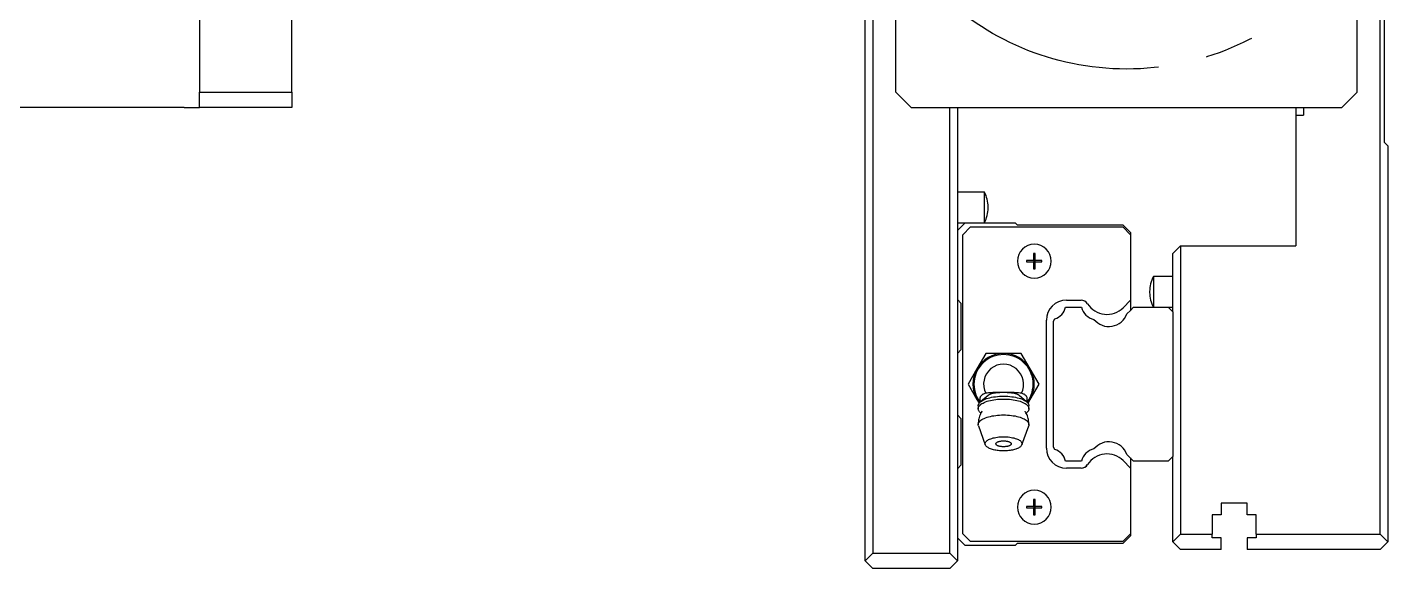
# Model space of a CAD drawing. Extents: x -10 to 1021, y -329 to 120.
# Drawn here: x 843.1 to 1021.1, y -100 to -29.6 of the extents above; entities that cross this region are included whole.
import ezdxf

# ---------------------------------------------------------------- set-up
doc = ezdxf.new("R2010")
doc.units = 0
doc.linetypes.add('CENTER', pattern=[50.8, 31.75, -6.35, 6.35, -6.35])
doc.layers.get('0').update_dxf_attribs({"linetype": 'CONTINUOUS'})
doc.layers.add('CENTER', color=1, linetype='CENTER')

msp = doc.modelspace()

# ---------------------------------------------------------------- linework, layer by layer
at = {"color": 7, "linetype": 'CONTINUOUS'}
for p, q in [((952.07, -99), (952.07, 99)), ((953.07, 98), (953.07, -98)), ((1019.07, -95.5), (1019.07, 95.5)), ((1019.57, 44.5), (1019.57, -44.5)), ((865.5, 38), (865.5, -38)), ((877.5, -38), (877.5, 38)), ((956.07, -38), (956.07, 38)), ((1016.07, -38), (1016.07, 38)), ((865.5, -40), (865.5, -38)), ((865.5, -38), (877.5, -38)), ((877.5, -38), (877.5, -40)), ((956.07, -38), (958.07, -40)), ((1014.07, -40), (1016.07, -38)), ((863.5, -40), (830, -40)), ((863.5, -40), (865.5, -40)), ((877.5, -40), (865.5, -40)), ((958.07, -40), (1014.07, -40)), ((963.07, -98), (963.07, -40)), ((964.07, -40), (964.07, -99)), ((1008.07, -40), (1008.07, -41)), ((1009.07, -40), (1009.07, -41)), ((1008.07, -41), (1009.07, -41)), ((1008.07, -41), (1008.07, -58)), ((1020.07, -45), (1019.57, -44.5)), ((1020.07, -45), (1020.07, -96.5)), ((967.57, -51), (964.07, -51)), ((967.57, -53), (967.57, -51)), ((967.57, -55), (967.57, -53)), ((968.07, -53.06), (968.07, -52.94)), ((964.07, -55), (965.07, -55)), ((964.07, -56), (965.07, -55)), ((965.07, -55), (971.57, -55)), ((971.57, -55), (971.82, -55.25)), ((964.77, -56.55), (965.77, -55.55)), ((964.77, -95.45), (964.77, -56.55)), ((965.77, -55.55), (985.57, -55.55)), ((971.82, -55.25), (985.57, -55.25)), ((985.57, -55.25), (986.57, -56.25)), ((985.57, -55.55), (986.57, -56.55)), ((986.57, -56.25), (986.57, -56.55)), ((986.57, -56.55), (986.57, -65.08)), ((993.07, -58), (992.07, -59)), ((993.07, -58), (1008.07, -58)), ((993.07, -58), (993.07, -95.5)), ((973.97, -59.9), (973.07, -59.9)), ((973.07, -59.9), (973.07, -60.1)), ((973.07, -60.1), (973.97, -60.1)), ((973.97, -59), (973.97, -59.9)), ((974.17, -59), (973.97, -59)), ((973.97, -59.9), (974.07, -60)), ((973.97, -60.1), (974.07, -60)), ((973.97, -60.1), (973.97, -61)), ((974.17, -59.9), (974.07, -60)), ((974.17, -60.1), (974.07, -60)), ((974.17, -59.9), (974.17, -59)), ((975.07, -59.9), (974.17, -59.9)), ((974.17, -61), (974.17, -60.1)), ((974.17, -60.1), (975.07, -60.1)), ((975.07, -60.1), (975.07, -59.9)), ((992.07, -66.6), (992.07, -59)), ((973.97, -61), (974.17, -61)), ((992.07, -62), (989.57, -62)), ((989.57, -62), (989.57, -66)), ((989.07, -63.94), (989.07, -64.06)), ((964.57, -65.5), (964.07, -65)), ((964.57, -71.5), (964.57, -65.5)), ((978.24, -65.07), (980.15, -65.07)), ((985.61, -66.05), (986.57, -65.08)), ((986.57, -65.08), (986.57, -66.4)), ((976.57, -67.8), (976.73, -67.52)), ((978.13, -66), (980.21, -66)), ((986.12, -66.85), (986.57, -66.4)), ((986.57, -66.4), (986.97, -66)), ((986.97, -66), (991.47, -66)), ((991.47, -66), (992.07, -66)), ((991.47, -66), (992.07, -66.6)), ((992.07, -66.6), (992.07, -85.4)), ((975.64, -84.33), (975.64, -67.67)), ((976.57, -84.2), (976.57, -67.8)), ((964.07, -72), (964.57, -71.5)), ((967.76, -72), (966.61, -74)), ((970.07, -72), (967.76, -72)), ((972.38, -72), (970.07, -72)), ((973.53, -74), (972.38, -72)), ((966.61, -74), (965.45, -76)), ((974.69, -76), (973.53, -74)), ((965.45, -76), (966.61, -78)), ((973.53, -78), (974.69, -76)), ((966.61, -78), (966.89, -78.49)), ((966.99, -77.85), (966.98, -77.91)), ((966.98, -77.91), (966.98, -77.98)), ((966.98, -77.98), (966.99, -78.05)), ((967, -77.78), (966.99, -77.85)), ((966.99, -78.05), (967.01, -78.12)), ((967.01, -77.72), (967, -77.78)), ((967, -78.36), (967.07, -78.3)), ((967.04, -77.66), (967.01, -77.72)), ((967.01, -78.12), (967.03, -78.2)), ((967.03, -78.2), (967.06, -78.27)), ((967.07, -77.61), (967.04, -77.66)), ((967.06, -78.27), (967.07, -78.29)), ((968.06, -77.46), (967.07, -78.3)), ((967.1, -77.55), (967.07, -77.61)), ((967.07, -78.3), (967.19, -78.21)), ((967.14, -77.5), (967.1, -77.55)), ((967.19, -77.46), (967.14, -77.5)), ((967.25, -77.41), (967.19, -77.46)), ((967.19, -78.21), (967.33, -78.12)), ((967.31, -77.36), (967.25, -77.41)), ((967.39, -77.32), (967.31, -77.36)), ((967.33, -78.12), (967.49, -78.03)), ((967.47, -77.28), (967.39, -77.32)), ((967.56, -77.24), (967.47, -77.28)), ((967.49, -78.03), (967.66, -77.96)), ((967.65, -77.21), (967.56, -77.24)), ((967.56, -78.37), (967.74, -78.3)), ((967.75, -77.18), (967.65, -77.21)), ((967.66, -77.96), (967.86, -77.88)), ((967.74, -78.3), (967.93, -78.23)), ((967.93, -77.16), (967.75, -77.18)), ((967.86, -77.88), (968.06, -77.82)), ((968.1, -77.14), (967.93, -77.16)), ((967.93, -78.23), (968.13, -78.17)), ((968.09, -77.44), (968.06, -77.46)), ((968.06, -77.82), (968.28, -77.76)), ((968.14, -77.4), (968.09, -77.44)), ((968.29, -77.13), (968.1, -77.14)), ((968.13, -78.17), (968.35, -78.11)), ((968.18, -77.38), (968.14, -77.4)), ((968.22, -77.36), (968.18, -77.38)), ((968.27, -77.33), (968.22, -77.36)), ((968.32, -77.31), (968.27, -77.33)), ((968.28, -77.76), (968.52, -77.71)), ((968.48, -77.11), (968.29, -77.13)), ((968.37, -77.29), (968.32, -77.31)), ((968.35, -78.11), (968.57, -78.07)), ((968.43, -77.27), (968.37, -77.29)), ((968.45, -77.26), (968.43, -77.27)), ((968.49, -77.25), (968.45, -77.26)), ((968.67, -77.1), (968.48, -77.11)), ((968.52, -77.24), (968.49, -77.25)), ((968.56, -77.23), (968.52, -77.24)), ((968.52, -77.71), (968.76, -77.66)), ((968.6, -77.22), (968.56, -77.23)), ((968.57, -78.07), (968.81, -78.02)), ((968.64, -77.21), (968.6, -77.22)), ((968.69, -77.2), (968.64, -77.21)), ((968.86, -77.09), (968.67, -77.1)), ((968.75, -77.19), (968.69, -77.2)), ((968.83, -77.17), (968.75, -77.19)), ((968.76, -77.66), (969.01, -77.63)), ((968.81, -78.02), (969.05, -77.99)), ((968.91, -77.16), (968.83, -77.17)), ((969.06, -77.09), (968.86, -77.09)), ((968.98, -77.15), (968.91, -77.16)), ((969.04, -77.14), (968.98, -77.15)), ((969.01, -77.63), (969.27, -77.6)), ((969.1, -77.14), (969.04, -77.14)), ((969.05, -77.99), (969.3, -77.96)), ((969.26, -77.08), (969.06, -77.09)), ((969.15, -77.13), (969.1, -77.14)), ((969.22, -77.13), (969.15, -77.13)), ((969.3, -77.12), (969.22, -77.13)), ((969.46, -77.08), (969.26, -77.08)), ((969.27, -77.6), (969.53, -77.58)), ((969.38, -77.11), (969.3, -77.12)), ((969.3, -77.96), (969.55, -77.94)), ((969.45, -77.11), (969.38, -77.11)), ((969.53, -77.11), (969.45, -77.11)), ((969.66, -77.07), (969.46, -77.08)), ((969.6, -77.1), (969.53, -77.11)), ((969.53, -77.58), (969.8, -77.56)), ((969.55, -77.94), (969.81, -77.93)), ((969.68, -77.1), (969.6, -77.1)), ((969.87, -77.07), (969.66, -77.07)), ((969.76, -77.1), (969.68, -77.1)), ((969.83, -77.1), (969.76, -77.1)), ((969.8, -77.56), (970.07, -77.56)), ((969.81, -77.93), (970.07, -77.93)), ((969.91, -77.09), (969.83, -77.1)), ((970.07, -77.07), (969.87, -77.07)), ((969.99, -77.09), (969.91, -77.09)), ((970.07, -77.09), (969.99, -77.09)), ((970.27, -77.07), (970.07, -77.07)), ((970.15, -77.09), (970.07, -77.09)), ((970.07, -77.56), (970.34, -77.56)), ((970.07, -77.93), (970.33, -77.93)), ((970.23, -77.09), (970.15, -77.09)), ((970.31, -77.1), (970.23, -77.09)), ((970.48, -77.07), (970.27, -77.07)), ((970.38, -77.1), (970.31, -77.1)), ((970.33, -77.93), (970.59, -77.94)), ((970.34, -77.56), (970.61, -77.58)), ((970.46, -77.1), (970.38, -77.1)), ((970.54, -77.1), (970.46, -77.1)), ((970.68, -77.08), (970.48, -77.07)), ((970.6, -77.11), (970.54, -77.1)), ((970.59, -77.94), (970.84, -77.96)), ((970.65, -77.11), (970.6, -77.11)), ((970.61, -77.58), (970.87, -77.6)), ((970.71, -77.11), (970.65, -77.11)), ((970.88, -77.08), (970.68, -77.08)), ((970.76, -77.11), (970.71, -77.11)), ((970.82, -77.12), (970.76, -77.11)), ((970.88, -77.12), (970.82, -77.12)), ((970.84, -77.96), (971.09, -77.99)), ((970.87, -77.6), (971.13, -77.63)), ((971.08, -77.09), (970.88, -77.08)), ((970.94, -77.13), (970.88, -77.12)), ((970.99, -77.13), (970.94, -77.13)), ((971.04, -77.14), (970.99, -77.13)), ((971.08, -77.14), (971.04, -77.14)), ((971.28, -77.09), (971.08, -77.09)), ((971.14, -77.15), (971.08, -77.14)), ((971.09, -77.99), (971.33, -78.02)), ((971.13, -77.63), (971.38, -77.66)), ((971.19, -77.16), (971.14, -77.15)), ((971.26, -77.17), (971.19, -77.16)), ((971.32, -77.18), (971.26, -77.17)), ((971.47, -77.1), (971.28, -77.09)), ((971.39, -77.19), (971.32, -77.18)), ((971.33, -78.02), (971.57, -78.07)), ((971.38, -77.66), (971.62, -77.71)), ((971.48, -77.21), (971.39, -77.19)), ((971.66, -77.11), (971.47, -77.1)), ((971.55, -77.22), (971.48, -77.21)), ((971.61, -77.24), (971.55, -77.22)), ((971.57, -78.07), (971.79, -78.11)), ((971.67, -77.26), (971.61, -77.24)), ((971.62, -77.71), (971.86, -77.76)), ((971.85, -77.13), (971.66, -77.11)), ((971.71, -77.27), (971.67, -77.26)), ((971.78, -77.29), (971.71, -77.27)), ((971.84, -77.32), (971.78, -77.29)), ((971.79, -78.11), (972.01, -78.17)), ((971.9, -77.34), (971.84, -77.32)), ((972.03, -77.14), (971.85, -77.13)), ((971.86, -77.76), (972.08, -77.82)), ((971.95, -77.37), (971.9, -77.34)), ((972, -77.4), (971.95, -77.37)), ((972.04, -77.43), (972, -77.4)), ((972.01, -78.17), (972.21, -78.23)), ((972.21, -77.16), (972.03, -77.14)), ((972.08, -77.46), (972.04, -77.43)), ((973.07, -78.3), (972.08, -77.46)), ((972.08, -77.82), (972.28, -77.88)), ((972.39, -77.18), (972.21, -77.16)), ((972.21, -78.23), (972.4, -78.3)), ((972.28, -77.88), (972.48, -77.96)), ((972.49, -77.21), (972.39, -77.18)), ((972.4, -78.3), (972.58, -78.37)), ((972.48, -77.96), (972.65, -78.03)), ((972.58, -77.24), (972.49, -77.21)), ((972.67, -77.28), (972.58, -77.24)), ((972.65, -78.03), (972.81, -78.12)), ((972.75, -77.32), (972.67, -77.28)), ((972.83, -77.36), (972.75, -77.32)), ((972.81, -78.12), (972.95, -78.21)), ((972.89, -77.41), (972.83, -77.36)), ((972.95, -77.46), (972.89, -77.41)), ((972.99, -77.5), (972.95, -77.46)), ((972.95, -78.21), (973.07, -78.3)), ((973.04, -77.55), (972.99, -77.5)), ((973.07, -77.61), (973.04, -77.55)), ((973.1, -77.66), (973.07, -77.61)), ((973.07, -78.29), (973.08, -78.27)), ((973.07, -78.3), (973.14, -78.36)), ((973.08, -78.27), (973.11, -78.2)), ((973.13, -77.72), (973.1, -77.66)), ((973.11, -78.2), (973.13, -78.12)), ((973.14, -77.78), (973.13, -77.72)), ((973.13, -78.12), (973.15, -78.05)), ((973.15, -77.84), (973.14, -77.78)), ((973.16, -77.91), (973.15, -77.84)), ((973.15, -78.05), (973.16, -77.98)), ((973.16, -77.98), (973.16, -77.91)), ((973.25, -78.49), (973.53, -78)), ((964.57, -80.5), (964.07, -80)), ((966.77, -78.75), (966.79, -78.69)), ((966.77, -78.82), (966.77, -78.75)), ((966.77, -78.82), (966.77, -79.19)), ((966.77, -79.19), (966.78, -79.09)), ((966.77, -79.26), (966.77, -79.19)), ((966.79, -79.33), (966.77, -79.26)), ((966.78, -79.09), (966.81, -78.99)), ((966.79, -78.69), (966.81, -78.62)), ((966.81, -79.39), (966.79, -79.33)), ((966.81, -78.62), (966.84, -78.55)), ((966.81, -78.99), (966.86, -78.9)), ((966.84, -79.46), (966.81, -79.39)), ((966.84, -78.55), (966.89, -78.49)), ((966.89, -79.52), (966.84, -79.46)), ((966.86, -78.9), (966.93, -78.8)), ((966.89, -78.49), (966.94, -78.42)), ((966.94, -79.59), (966.89, -79.52)), ((966.93, -78.8), (967.02, -78.71)), ((966.94, -78.42), (967, -78.36)), ((967, -79.65), (966.94, -79.59)), ((967.02, -80.01), (966.96, -80.17)), ((967.07, -79.71), (967, -79.65)), ((967.02, -78.71), (967.13, -78.62)), ((967.09, -79.85), (967.02, -80.01)), ((967.07, -79.71), (967.13, -79.77)), ((967.17, -79.7), (967.09, -79.85)), ((967.13, -78.62), (967.26, -78.53)), ((967.25, -79.55), (967.17, -79.7)), ((967.27, -79.52), (967.25, -79.55)), ((967.26, -78.53), (967.4, -78.45)), ((967.4, -78.45), (967.56, -78.37)), ((968.81, -80.1), (969.05, -80.07)), ((969.05, -80.07), (969.3, -80.04)), ((969.3, -80.04), (969.55, -80.02)), ((969.55, -80.02), (969.81, -80.01)), ((969.81, -80.01), (970.07, -80)), ((970.07, -80), (970.33, -80.01)), ((970.33, -80.01), (970.59, -80.02)), ((970.59, -80.02), (970.84, -80.04)), ((970.84, -80.04), (971.09, -80.07)), ((971.09, -80.07), (971.33, -80.1)), ((972.58, -78.37), (972.74, -78.45)), ((972.74, -78.45), (972.88, -78.53)), ((972.9, -79.57), (972.87, -79.51)), ((972.88, -78.53), (973.01, -78.62)), ((972.98, -79.71), (972.9, -79.57)), ((973.05, -79.85), (972.98, -79.71)), ((973.01, -78.62), (973.12, -78.71)), ((973.01, -79.77), (973.07, -79.71)), ((973.12, -80), (973.05, -79.85)), ((973.14, -79.65), (973.07, -79.71)), ((973.12, -78.71), (973.21, -78.8)), ((973.17, -80.14), (973.12, -80)), ((973.14, -78.36), (973.2, -78.42)), ((973.2, -79.59), (973.14, -79.65)), ((973.2, -78.42), (973.25, -78.49)), ((973.25, -79.52), (973.2, -79.59)), ((973.21, -78.8), (973.28, -78.9)), ((973.25, -78.49), (973.3, -78.55)), ((973.3, -79.46), (973.25, -79.52)), ((973.28, -78.9), (973.33, -78.99)), ((973.3, -78.55), (973.33, -78.62)), ((973.33, -79.39), (973.3, -79.46)), ((973.33, -78.62), (973.35, -78.69)), ((973.33, -78.99), (973.36, -79.09)), ((973.35, -79.33), (973.33, -79.39)), ((973.35, -78.69), (973.37, -78.75)), ((973.37, -79.26), (973.35, -79.33)), ((973.36, -79.09), (973.37, -79.19)), ((973.37, -78.75), (973.37, -78.82)), ((973.37, -79.19), (973.37, -78.82)), ((973.37, -79.19), (973.37, -79.26)), ((964.57, -86.5), (964.57, -80.5)), ((966.78, -80.98), (966.77, -81.15)), ((966.77, -81.15), (966.77, -81.27)), ((966.77, -81.27), (966.78, -81.17)), ((966.8, -81.44), (966.77, -81.27)), ((966.8, -80.82), (966.78, -80.98)), ((966.78, -81.17), (966.81, -81.07)), ((966.83, -80.65), (966.8, -80.82)), ((966.8, -81.44), (967.69, -83.89)), ((966.81, -81.07), (966.86, -80.97)), ((966.86, -80.49), (966.83, -80.65)), ((966.91, -80.33), (966.86, -80.49)), ((966.86, -80.97), (966.93, -80.88)), ((966.96, -80.17), (966.91, -80.33)), ((966.93, -80.88), (967.02, -80.78)), ((967.02, -80.78), (967.13, -80.69)), ((967.13, -80.69), (967.26, -80.61)), ((967.26, -80.61), (967.4, -80.52)), ((967.4, -80.52), (967.56, -80.45)), ((967.56, -80.45), (967.74, -80.37)), ((967.74, -80.37), (967.93, -80.31)), ((967.93, -80.31), (968.13, -80.24)), ((968.13, -80.24), (968.35, -80.19)), ((968.35, -80.19), (968.57, -80.14)), ((968.57, -80.14), (968.81, -80.1)), ((971.33, -80.1), (971.57, -80.14)), ((971.57, -80.14), (971.79, -80.19)), ((971.79, -80.19), (972.01, -80.24)), ((972.01, -80.24), (972.21, -80.31)), ((972.21, -80.31), (972.4, -80.37)), ((972.4, -80.37), (972.58, -80.45)), ((972.45, -83.89), (973.34, -81.44)), ((972.58, -80.45), (972.74, -80.52)), ((972.74, -80.52), (972.88, -80.61)), ((972.88, -80.61), (973.01, -80.69)), ((973.01, -80.69), (973.12, -80.78)), ((973.12, -80.78), (973.21, -80.88)), ((973.22, -80.3), (973.17, -80.14)), ((973.21, -80.88), (973.28, -80.97)), ((973.27, -80.45), (973.22, -80.3)), ((973.3, -80.61), (973.27, -80.45)), ((973.28, -80.97), (973.33, -81.07)), ((973.33, -80.77), (973.3, -80.61)), ((973.35, -80.93), (973.33, -80.77)), ((973.33, -81.07), (973.36, -81.17)), ((973.37, -81.3), (973.34, -81.44)), ((973.37, -81.09), (973.35, -80.93)), ((973.36, -81.17), (973.37, -81.27)), ((973.37, -81.26), (973.37, -81.09)), ((973.37, -81.27), (973.37, -81.26)), ((973.37, -81.27), (973.37, -81.3)), ((967.69, -83.65), (967.72, -83.58)), ((967.72, -83.58), (967.77, -83.5)), ((967.77, -83.5), (967.84, -83.42)), ((967.84, -83.42), (967.92, -83.35)), ((967.92, -83.35), (968.02, -83.28)), ((968.02, -83.28), (968.13, -83.22)), ((968.13, -83.22), (968.26, -83.16)), ((968.26, -83.16), (968.4, -83.1)), ((968.4, -83.1), (968.55, -83.05)), ((968.55, -83.05), (968.72, -83)), ((968.72, -83), (968.89, -82.96)), ((968.89, -82.96), (969.08, -82.92)), ((969.08, -82.92), (969.27, -82.9)), ((969.1, -83.66), (969.13, -83.63)), ((969.13, -83.63), (969.16, -83.6)), ((969.16, -83.6), (969.2, -83.57)), ((969.2, -83.57), (969.25, -83.54)), ((969.25, -83.54), (969.3, -83.51)), ((969.27, -82.9), (969.46, -82.87)), ((969.3, -83.51), (969.36, -83.49)), ((969.36, -83.49), (969.43, -83.47)), ((969.43, -83.47), (969.5, -83.45)), ((969.46, -82.87), (969.66, -82.86)), ((969.5, -83.45), (969.57, -83.43)), ((969.57, -83.43), (969.65, -83.41)), ((969.65, -83.41), (969.73, -83.4)), ((969.66, -82.86), (969.87, -82.85)), ((969.73, -83.4), (969.81, -83.39)), ((969.81, -83.39), (969.9, -83.38)), ((969.87, -82.85), (970.07, -82.84)), ((969.9, -83.38), (969.98, -83.38)), ((969.98, -83.38), (970.07, -83.38)), ((970.07, -82.84), (970.27, -82.85)), ((970.07, -83.38), (970.16, -83.38)), ((970.16, -83.38), (970.24, -83.38)), ((970.24, -83.38), (970.33, -83.39)), ((970.27, -82.85), (970.48, -82.86)), ((970.33, -83.39), (970.41, -83.4)), ((970.41, -83.4), (970.49, -83.41)), ((970.48, -82.86), (970.68, -82.87)), ((970.49, -83.41), (970.57, -83.43)), ((970.57, -83.43), (970.64, -83.45)), ((970.64, -83.45), (970.71, -83.47)), ((970.68, -82.87), (970.87, -82.9)), ((970.71, -83.47), (970.78, -83.49)), ((970.78, -83.49), (970.84, -83.51)), ((970.84, -83.51), (970.89, -83.54)), ((970.87, -82.9), (971.06, -82.92)), ((970.89, -83.54), (970.94, -83.57)), ((970.94, -83.57), (970.98, -83.6)), ((970.98, -83.6), (971.01, -83.63)), ((971.01, -83.63), (971.04, -83.66)), ((971.06, -82.92), (971.25, -82.96)), ((971.25, -82.96), (971.42, -83)), ((971.42, -83), (971.59, -83.05)), ((971.59, -83.05), (971.74, -83.1)), ((971.74, -83.1), (971.88, -83.16)), ((971.88, -83.16), (972.01, -83.22)), ((972.01, -83.22), (972.12, -83.28)), ((972.12, -83.28), (972.22, -83.35)), ((972.22, -83.35), (972.3, -83.42)), ((972.3, -83.42), (972.37, -83.5)), ((972.37, -83.5), (972.42, -83.58)), ((972.42, -83.58), (972.45, -83.65)), ((967.67, -83.73), (967.69, -83.65)), ((967.67, -83.81), (967.67, -83.73)), ((967.69, -83.89), (967.67, -83.81)), ((967.72, -83.95), (967.69, -83.89)), ((967.76, -84.02), (967.72, -83.95)), ((967.82, -84.08), (967.76, -84.02)), ((967.88, -84.14), (967.82, -84.08)), ((967.96, -84.2), (967.88, -84.14)), ((968.05, -84.25), (967.96, -84.2)), ((968.14, -84.31), (968.05, -84.25)), ((968.25, -84.36), (968.14, -84.31)), ((968.37, -84.41), (968.25, -84.36)), ((968.49, -84.45), (968.37, -84.41)), ((968.63, -84.49), (968.49, -84.45)), ((968.77, -84.53), (968.63, -84.49)), ((968.92, -84.57), (968.77, -84.53)), ((969.07, -84.6), (968.92, -84.57)), ((969.07, -83.73), (969.09, -83.69)), ((969.07, -83.76), (969.07, -83.73)), ((969.07, -83.79), (969.07, -83.76)), ((969.09, -83.83), (969.07, -83.79)), ((969.23, -84.62), (969.07, -84.6)), ((969.09, -83.69), (969.1, -83.66)), ((969.1, -83.86), (969.09, -83.83)), ((969.13, -83.89), (969.1, -83.86)), ((969.16, -83.92), (969.13, -83.89)), ((969.2, -83.95), (969.16, -83.92)), ((969.25, -83.98), (969.2, -83.95)), ((969.39, -84.64), (969.23, -84.62)), ((969.3, -84.01), (969.25, -83.98)), ((969.36, -84.03), (969.3, -84.01)), ((969.43, -84.05), (969.36, -84.03)), ((969.56, -84.66), (969.39, -84.64)), ((969.5, -84.07), (969.43, -84.05)), ((969.57, -84.09), (969.5, -84.07)), ((969.73, -84.67), (969.56, -84.66)), ((969.65, -84.11), (969.57, -84.09)), ((969.73, -84.12), (969.65, -84.11)), ((969.81, -84.13), (969.73, -84.12)), ((969.9, -84.68), (969.73, -84.67)), ((969.9, -84.14), (969.81, -84.13)), ((969.98, -84.14), (969.9, -84.14)), ((970.07, -84.68), (969.9, -84.68)), ((970.07, -84.14), (969.98, -84.14)), ((970.16, -84.14), (970.07, -84.14)), ((970.24, -84.68), (970.07, -84.68)), ((970.24, -84.14), (970.16, -84.14)), ((970.33, -84.13), (970.24, -84.14)), ((970.41, -84.67), (970.24, -84.68)), ((970.41, -84.12), (970.33, -84.13)), ((970.49, -84.11), (970.41, -84.12)), ((970.58, -84.66), (970.41, -84.67)), ((970.57, -84.09), (970.49, -84.11)), ((970.64, -84.07), (970.57, -84.09)), ((970.75, -84.64), (970.58, -84.66)), ((970.71, -84.05), (970.64, -84.07)), ((970.78, -84.03), (970.71, -84.05)), ((970.91, -84.62), (970.75, -84.64)), ((970.84, -84.01), (970.78, -84.03)), ((970.89, -83.98), (970.84, -84.01)), ((970.94, -83.95), (970.89, -83.98)), ((971.07, -84.6), (970.91, -84.62)), ((970.98, -83.92), (970.94, -83.95)), ((971.01, -83.89), (970.98, -83.92)), ((971.04, -83.86), (971.01, -83.89)), ((971.04, -83.66), (971.05, -83.69)), ((971.05, -83.83), (971.04, -83.86)), ((971.05, -83.69), (971.07, -83.73)), ((971.07, -83.79), (971.05, -83.83)), ((971.07, -83.73), (971.07, -83.76)), ((971.07, -83.76), (971.07, -83.79)), ((971.22, -84.57), (971.07, -84.6)), ((971.37, -84.53), (971.22, -84.57)), ((971.51, -84.49), (971.37, -84.53)), ((971.65, -84.45), (971.51, -84.49)), ((971.77, -84.41), (971.65, -84.45)), ((971.89, -84.36), (971.77, -84.41)), ((972, -84.31), (971.89, -84.36)), ((972.09, -84.25), (972, -84.31)), ((972.18, -84.2), (972.09, -84.25)), ((972.26, -84.14), (972.18, -84.2)), ((972.32, -84.08), (972.26, -84.14)), ((972.38, -84.02), (972.32, -84.08)), ((972.42, -83.95), (972.38, -84.02)), ((972.45, -83.89), (972.42, -83.95)), ((972.45, -83.65), (972.47, -83.73)), ((972.47, -83.81), (972.45, -83.89)), ((972.47, -83.73), (972.47, -83.81)), ((976.73, -84.48), (976.57, -84.2)), ((986.97, -86), (986.12, -85.15)), ((992.07, -85.4), (991.47, -86)), ((992.07, -96.5), (992.07, -85.4)), ((964.07, -87), (964.57, -86.5)), ((980.21, -86), (978.13, -86)), ((980.15, -86.93), (978.24, -86.93)), ((986.57, -86.92), (985.61, -85.95)), ((986.57, -85.6), (986.57, -86.92)), ((986.57, -86.92), (986.57, -95.45)), ((991.47, -86), (986.97, -86)), ((973.97, -91.9), (973.07, -91.9)), ((973.07, -91.9), (973.07, -92.1)), ((973.07, -92.1), (973.97, -92.1)), ((973.97, -91), (973.97, -91.9)), ((974.17, -91), (973.97, -91)), ((973.97, -91.9), (974.07, -92)), ((973.97, -92.1), (974.07, -92)), ((973.97, -92.1), (973.97, -93)), ((974.17, -91.9), (974.07, -92)), ((974.17, -92.1), (974.07, -92)), ((974.17, -91.9), (974.17, -91)), ((975.07, -91.9), (974.17, -91.9)), ((974.17, -93), (974.17, -92.1)), ((974.17, -92.1), (975.07, -92.1)), ((975.07, -92.1), (975.07, -91.9)), ((998.37, -91.5), (998.37, -93)), ((1001.77, -91.5), (998.37, -91.5)), ((1001.77, -93), (1001.77, -91.5)), ((973.97, -93), (974.17, -93)), ((997.22, -93), (997.22, -95.5)), ((998.37, -93), (997.22, -93)), ((1002.92, -93), (1001.77, -93)), ((1002.92, -95.5), (1002.92, -93)), ((965.07, -97), (964.07, -96)), ((965.77, -96.45), (964.77, -95.45)), ((986.57, -95.45), (985.57, -96.45)), ((986.57, -95.75), (985.57, -96.75)), ((986.57, -95.45), (986.57, -95.75)), ((992.07, -96.5), (993.07, -95.5)), ((993.07, -95.5), (997.22, -95.5)), ((997.22, -96), (997.22, -95.5)), ((998.37, -96), (997.22, -96)), ((998.37, -97.5), (998.37, -96)), ((1002.92, -96), (1001.77, -96)), ((1001.77, -96), (1001.77, -97.5)), ((1002.92, -95.5), (1002.92, -96)), ((1002.92, -95.5), (1019.07, -95.5)), ((1019.07, -95.5), (1020.07, -96.5)), ((971.57, -97), (965.07, -97)), ((985.57, -96.45), (965.77, -96.45)), ((971.82, -96.75), (971.57, -97)), ((985.57, -96.75), (971.82, -96.75)), ((993.07, -97.5), (992.07, -96.5)), ((998.37, -97.5), (993.07, -97.5)), ((1019.07, -97.5), (1001.77, -97.5)), ((1020.07, -96.5), (1019.07, -97.5)), ((953.07, -98), (952.07, -99)), ((952.07, -99), (953.07, -100)), ((953.07, -98), (963.07, -98)), ((964.07, -99), (963.07, -98)), ((963.07, -100), (964.07, -99)), ((963.07, -100), (953.07, -100))]:
    msp.add_line(p, q, dxfattribs=at)
for centre, radius, start, end in [((964.07, -52.94), 4, 0, 28.9695), ((964.07, -53.06), 4, 331.0305, 0), ((974.07, -60), 2.2, 0, 180), ((974.07, -60), 2.2, 180, 0), ((993.07, -63.94), 4, 151.0305, 180), ((993.07, -64.06), 4, 180, 208.9695), ((978.24, -67.67), 2.6, 90, 180), ((980.15, -66.07), 1, 32.3325, 90), ((983.51, -63.95), 2.97, 212.3319, 315.0209), ((976.09, -65.52), 2.1, 287.8944, 346.7394), ((982.25, -65.52), 2.1, 193.2606, 258.3703), ((983.77, -66), 2.5, 219.0557, 340.1637), ((970.07, -76), 3.85, 322.5071, 217.4929), ((970.07, -76), 4, 90, 150), ((970.07, -76), 4, 30, 90), ((970.07, -76), 4, 150, 210), ((970.07, -76), 2.6, 332.9958, 207.0042), ((970.07, -76), 4, 330, 30), ((970.07, -76), 4, 210, 217.8582), ((970.07, -76), 4, 322.1418, 330), ((983.77, -86), 2.5, 19.8363, 140.9443), ((978.24, -84.33), 2.6, 180, 270), ((976.09, -86.48), 2.1, 13.2606, 72.1056), ((982.25, -86.48), 2.1, 101.6297, 166.7394), ((983.51, -88.05), 2.97, 45, 147.6679), ((980.15, -85.93), 1, 270, 327.6681), ((980.14, -85.9), 1.03, 271.0035, 326.6647), ((974.07, -92), 2.2, 0, 180), ((974.07, -92), 2.2, 180, 0)]:
    msp.add_arc(centre, radius, start, end, dxfattribs=at)
at = {"layer": 'CENTER', "color": 1, "linetype": 'CENTER'}
msp.add_circle((986.07, 0), 35, dxfattribs=at)

doc.saveas('drawing.dxf')
